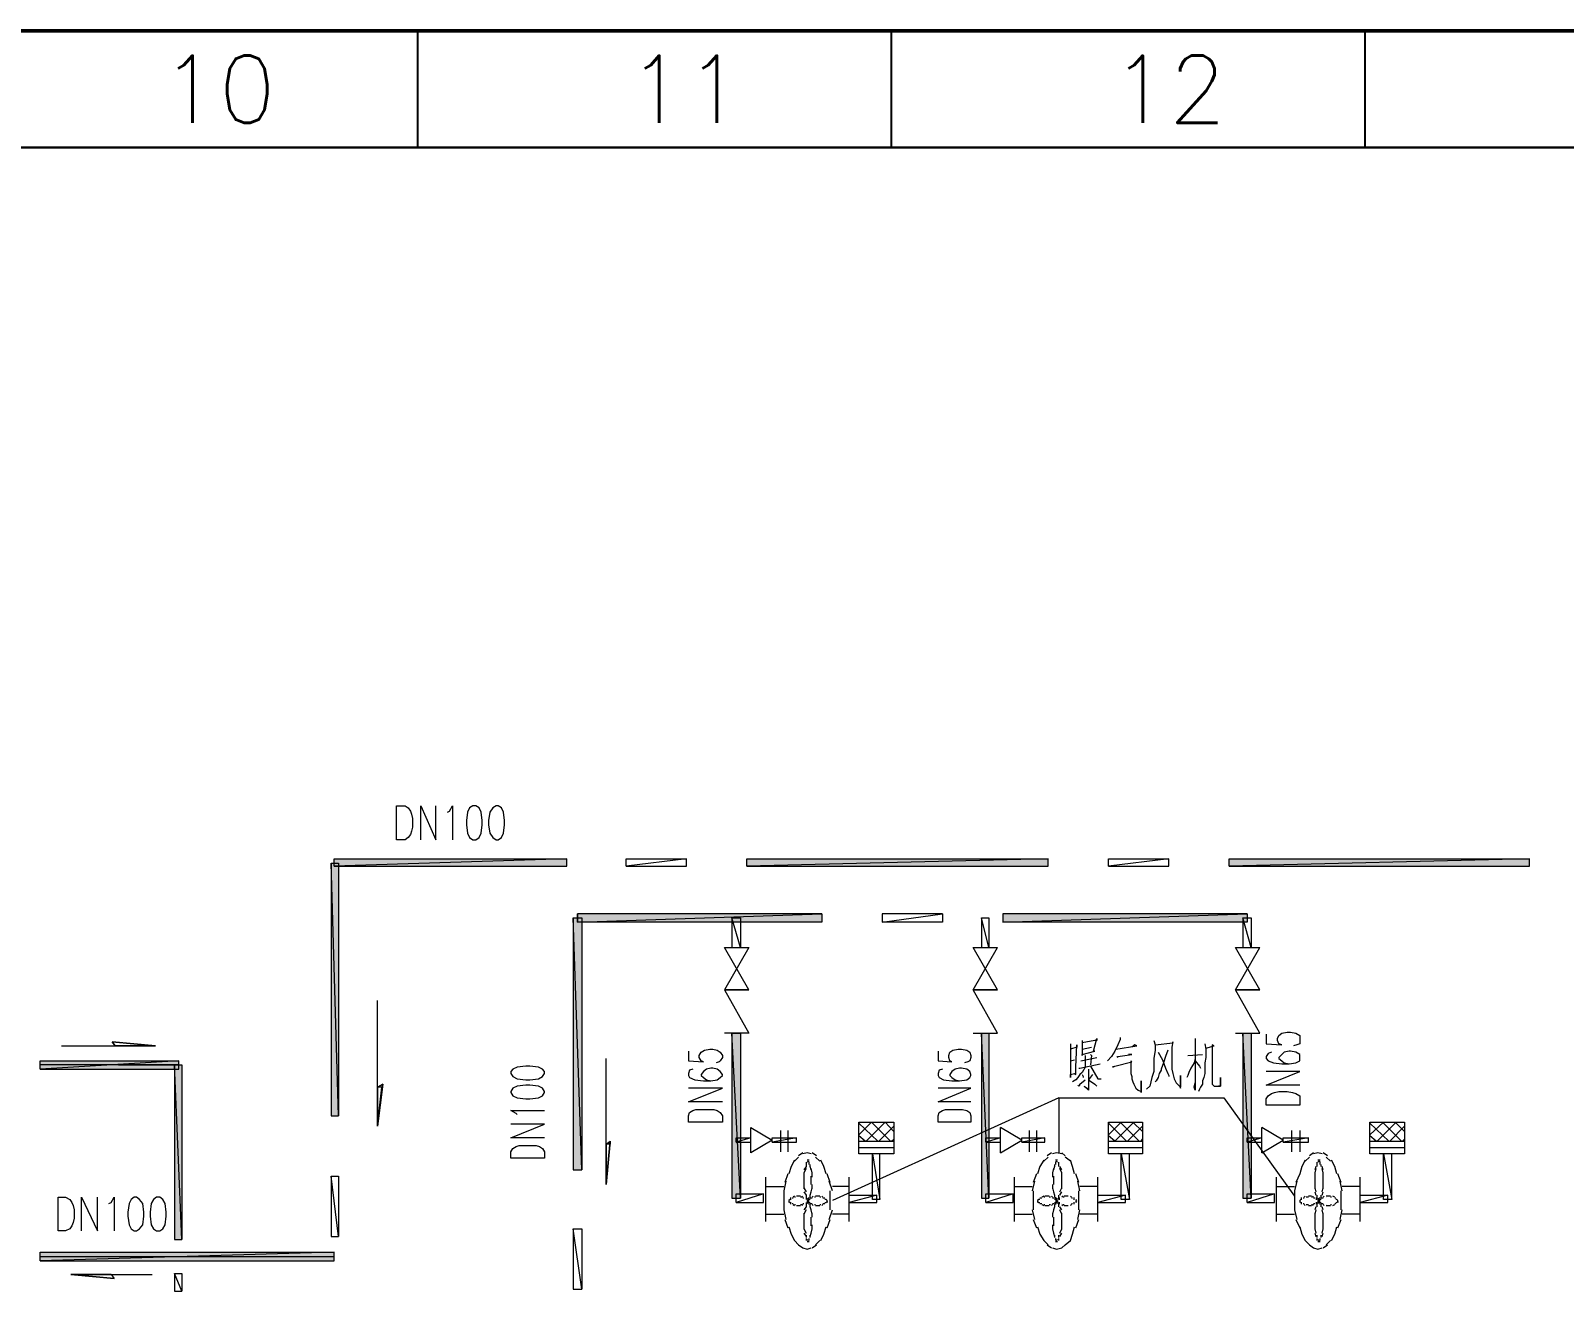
# Model space of a CAD drawing. Header units: millimetres. Extents: x 314312 to 406292, y 205315 to 257934.
# Drawn here: x 357624 to 372495, y 245711 to 257934 of the extents above; entities that cross this region are included whole.
import ezdxf

# ---------------------------------------------------------------- set-up
doc = ezdxf.new("R2010")
doc.units = ezdxf.units.MM
doc.styles.add('样式 2', font='txt.shx', dxfattribs={"height": 2})

msp = doc.modelspace()

# ---------------------------------------------------------------- hatches: boundary and pattern name
h = msp.add_hatch(color=0)
edge = h.paths.add_edge_path(flags=0)
edge.add_spline(control_points=[(360609, 249864), (360609, 249864), (360537, 249864), (360537, 249864), (360537, 249864), (360609, 247413), (360609, 247413), (360609, 247413), (360609, 249864), (360609, 249864)], knot_values=[0, 0, 0, 0, 1, 1, 1, 2, 2, 2, 3, 3, 3, 3], degree=3, periodic=0)
edge = h.paths.add_edge_path(flags=0)
edge.add_spline(control_points=[(360537, 249864), (360537, 249864), (360609, 247413), (360609, 247413), (360609, 247413), (360537, 247413), (360537, 247413), (360537, 247413), (360537, 249864), (360537, 249864)], knot_values=[0, 0, 0, 0, 1, 1, 1, 2, 2, 2, 3, 3, 3, 3], degree=3, periodic=0)
h = msp.add_hatch(color=0)
edge = h.paths.add_edge_path(flags=0)
edge.add_spline(control_points=[(360568, 249905), (360568, 249905), (360568, 249834), (360568, 249834), (360568, 249834), (362824, 249905), (362824, 249905), (362824, 249905), (360568, 249905), (360568, 249905)], knot_values=[0, 0, 0, 0, 1, 1, 1, 2, 2, 2, 3, 3, 3, 3], degree=3, periodic=0)
edge = h.paths.add_edge_path(flags=0)
edge.add_spline(control_points=[(360568, 249834), (360568, 249834), (362824, 249905), (362824, 249905), (362824, 249905), (362824, 249834), (362824, 249834), (362824, 249834), (360568, 249834), (360568, 249834)], knot_values=[0, 0, 0, 0, 1, 1, 1, 2, 2, 2, 3, 3, 3, 3], degree=3, periodic=0)
h = msp.add_hatch(color=0)
edge = h.paths.add_edge_path(flags=0)
edge.add_spline(control_points=[(364567, 249905), (364567, 249905), (364567, 249834), (364567, 249834), (364567, 249834), (367490, 249905), (367490, 249905), (367490, 249905), (364567, 249905), (364567, 249905)], knot_values=[0, 0, 0, 0, 1, 1, 1, 2, 2, 2, 3, 3, 3, 3], degree=3, periodic=0)
edge = h.paths.add_edge_path(flags=0)
edge.add_spline(control_points=[(364567, 249834), (364567, 249834), (367490, 249905), (367490, 249905), (367490, 249905), (367490, 249834), (367490, 249834), (367490, 249834), (364567, 249834), (364567, 249834)], knot_values=[0, 0, 0, 0, 1, 1, 1, 2, 2, 2, 3, 3, 3, 3], degree=3, periodic=0)
h = msp.add_hatch(color=0)
edge = h.paths.add_edge_path(flags=0)
edge.add_spline(control_points=[(369244, 249905), (369244, 249905), (369244, 249834), (369244, 249834), (369244, 249834), (372156, 249905), (372156, 249905), (372156, 249905), (369244, 249905), (369244, 249905)], knot_values=[0, 0, 0, 0, 1, 1, 1, 2, 2, 2, 3, 3, 3, 3], degree=3, periodic=0)
edge = h.paths.add_edge_path(flags=0)
edge.add_spline(control_points=[(369244, 249834), (369244, 249834), (372156, 249905), (372156, 249905), (372156, 249905), (372156, 249834), (372156, 249834), (372156, 249834), (369244, 249834), (369244, 249834)], knot_values=[0, 0, 0, 0, 1, 1, 1, 2, 2, 2, 3, 3, 3, 3], degree=3, periodic=0)
h = msp.add_hatch(color=0)
edge = h.paths.add_edge_path(flags=0)
edge.add_spline(control_points=[(365295, 249290), (365295, 249290), (365295, 249372), (365295, 249372), (365295, 249372), (362926, 249290), (362926, 249290), (362926, 249290), (365295, 249290), (365295, 249290)], knot_values=[0, 0, 0, 0, 1, 1, 1, 2, 2, 2, 3, 3, 3, 3], degree=3, periodic=0)
edge = h.paths.add_edge_path(flags=0)
edge.add_spline(control_points=[(365295, 249372), (365295, 249372), (362926, 249290), (362926, 249290), (362926, 249290), (362926, 249372), (362926, 249372), (362926, 249372), (365295, 249372), (365295, 249372)], knot_values=[0, 0, 0, 0, 1, 1, 1, 2, 2, 2, 3, 3, 3, 3], degree=3, periodic=0)
h = msp.add_hatch(color=0)
edge = h.paths.add_edge_path(flags=0)
edge.add_spline(control_points=[(369418, 249290), (369418, 249290), (369418, 249372), (369418, 249372), (369418, 249372), (367049, 249290), (367049, 249290), (367049, 249290), (369418, 249290), (369418, 249290)], knot_values=[0, 0, 0, 0, 1, 1, 1, 2, 2, 2, 3, 3, 3, 3], degree=3, periodic=0)
edge = h.paths.add_edge_path(flags=0)
edge.add_spline(control_points=[(369418, 249372), (369418, 249372), (367049, 249290), (367049, 249290), (367049, 249290), (367049, 249372), (367049, 249372), (367049, 249372), (369418, 249372), (369418, 249372)], knot_values=[0, 0, 0, 0, 1, 1, 1, 2, 2, 2, 3, 3, 3, 3], degree=3, periodic=0)
h = msp.add_hatch(color=0)
edge = h.paths.add_edge_path(flags=0)
edge.add_spline(control_points=[(362967, 249331), (362967, 249331), (362885, 249331), (362885, 249331), (362885, 249331), (362967, 246890), (362967, 246890), (362967, 246890), (362967, 249331), (362967, 249331)], knot_values=[0, 0, 0, 0, 1, 1, 1, 2, 2, 2, 3, 3, 3, 3], degree=3, periodic=0)
edge = h.paths.add_edge_path(flags=0)
edge.add_spline(control_points=[(362885, 249331), (362885, 249331), (362967, 246890), (362967, 246890), (362967, 246890), (362885, 246890), (362885, 246890), (362885, 246890), (362885, 249331), (362885, 249331)], knot_values=[0, 0, 0, 0, 1, 1, 1, 2, 2, 2, 3, 3, 3, 3], degree=3, periodic=0)
h = msp.add_hatch(color=0)
edge = h.paths.add_edge_path(flags=0)
edge.add_spline(control_points=[(364506, 248213), (364506, 248213), (364424, 248213), (364424, 248213), (364424, 248213), (364506, 246614), (364506, 246614), (364506, 246614), (364506, 248213), (364506, 248213)], knot_values=[0, 0, 0, 0, 1, 1, 1, 2, 2, 2, 3, 3, 3, 3], degree=3, periodic=0)
edge = h.paths.add_edge_path(flags=0)
edge.add_spline(control_points=[(364424, 248213), (364424, 248213), (364506, 246614), (364506, 246614), (364506, 246614), (364424, 246614), (364424, 246614), (364424, 246614), (364424, 248213), (364424, 248213)], knot_values=[0, 0, 0, 0, 1, 1, 1, 2, 2, 2, 3, 3, 3, 3], degree=3, periodic=0)
h = msp.add_hatch(color=0)
edge = h.paths.add_edge_path(flags=0)
edge.add_spline(control_points=[(366916, 248213), (366916, 248213), (366844, 248213), (366844, 248213), (366844, 248213), (366916, 246614), (366916, 246614), (366916, 246614), (366916, 248213), (366916, 248213)], knot_values=[0, 0, 0, 0, 1, 1, 1, 2, 2, 2, 3, 3, 3, 3], degree=3, periodic=0)
edge = h.paths.add_edge_path(flags=0)
edge.add_spline(control_points=[(366844, 248213), (366844, 248213), (366916, 246614), (366916, 246614), (366916, 246614), (366844, 246614), (366844, 246614), (366844, 246614), (366844, 248213), (366844, 248213)], knot_values=[0, 0, 0, 0, 1, 1, 1, 2, 2, 2, 3, 3, 3, 3], degree=3, periodic=0)
h = msp.add_hatch(color=0)
edge = h.paths.add_edge_path(flags=0)
edge.add_spline(control_points=[(369459, 248213), (369459, 248213), (369377, 248213), (369377, 248213), (369377, 248213), (369459, 246614), (369459, 246614), (369459, 246614), (369459, 248213), (369459, 248213)], knot_values=[0, 0, 0, 0, 1, 1, 1, 2, 2, 2, 3, 3, 3, 3], degree=3, periodic=0)
edge = h.paths.add_edge_path(flags=0)
edge.add_spline(control_points=[(369377, 248213), (369377, 248213), (369459, 246614), (369459, 246614), (369459, 246614), (369377, 246614), (369377, 246614), (369377, 246614), (369377, 248213), (369377, 248213)], knot_values=[0, 0, 0, 0, 1, 1, 1, 2, 2, 2, 3, 3, 3, 3], degree=3, periodic=0)
h = msp.add_hatch(color=0)
edge = h.paths.add_edge_path(flags=0)
edge.add_spline(control_points=[(357717, 247947), (357717, 247947), (357717, 247865), (357717, 247865), (357717, 247865), (359060, 247947), (359060, 247947), (359060, 247947), (357717, 247947), (357717, 247947)], knot_values=[0, 0, 0, 0, 1, 1, 1, 2, 2, 2, 3, 3, 3, 3], degree=3, periodic=0)
edge = h.paths.add_edge_path(flags=0)
edge.add_spline(control_points=[(357717, 247865), (357717, 247865), (359060, 247947), (359060, 247947), (359060, 247947), (359060, 247865), (359060, 247865), (359060, 247865), (357717, 247865), (357717, 247865)], knot_values=[0, 0, 0, 0, 1, 1, 1, 2, 2, 2, 3, 3, 3, 3], degree=3, periodic=0)
h = msp.add_hatch(color=0)
edge = h.paths.add_edge_path(flags=0)
edge.add_spline(control_points=[(359091, 247906), (359091, 247906), (359019, 247906), (359019, 247906), (359019, 247906), (359091, 246214), (359091, 246214), (359091, 246214), (359091, 247906), (359091, 247906)], knot_values=[0, 0, 0, 0, 1, 1, 1, 2, 2, 2, 3, 3, 3, 3], degree=3, periodic=0)
edge = h.paths.add_edge_path(flags=0)
edge.add_spline(control_points=[(359019, 247906), (359019, 247906), (359091, 246214), (359091, 246214), (359091, 246214), (359019, 246214), (359019, 246214), (359019, 246214), (359019, 247906), (359019, 247906)], knot_values=[0, 0, 0, 0, 1, 1, 1, 2, 2, 2, 3, 3, 3, 3], degree=3, periodic=0)
h = msp.add_hatch(color=0)
edge = h.paths.add_edge_path(flags=0)
edge.add_spline(control_points=[(357717, 246090), (357717, 246090), (357717, 246008), (357717, 246008), (357717, 246008), (360568, 246090), (360568, 246090), (360568, 246090), (357717, 246090), (357717, 246090)], knot_values=[0, 0, 0, 0, 1, 1, 1, 2, 2, 2, 3, 3, 3, 3], degree=3, periodic=0)
edge = h.paths.add_edge_path(flags=0)
edge.add_spline(control_points=[(357717, 246008), (357717, 246008), (360568, 246090), (360568, 246090), (360568, 246090), (360568, 246008), (360568, 246008), (360568, 246008), (357717, 246008), (357717, 246008)], knot_values=[0, 0, 0, 0, 1, 1, 1, 2, 2, 2, 3, 3, 3, 3], degree=3, periodic=0)

# ---------------------------------------------------------------- linework, layer by layer
at = {"color": 7, "linetype": 'ByBlock', "lineweight": 50}
msp.add_line((314312, 257934), (390065, 257934), dxfattribs=at)
at = {"color": 7, "linetype": 'ByBlock', "lineweight": -3}
for p, q in [((361374, 257934), (361374, 256800)), ((365967, 257934), (365967, 256800)), ((370560, 257934), (370560, 256800))]:
    msp.add_line(p, q, dxfattribs=at)
at = {"color": 7, "linetype": 'ByBlock', "lineweight": 30}
msp.add_line((315446, 256800), (388931, 256800), dxfattribs=at)
at = {"color": 0, "lineweight": 5}
for points in [[(361173, 250090), (361173, 250418), (361255, 250418), (361286, 250398), (361306, 250367), (361316, 250336), (361327, 250295), (361327, 250213), (361316, 250172), (361306, 250141), (361286, 250111), (361255, 250090), (361173, 250090)], [(361409, 250090), (361409, 250418), (361552, 250090), (361552, 250418)], [(361665, 250357), (361686, 250367), (361716, 250418), (361716, 250090)], [(361911, 250418), (361880, 250398), (361860, 250357), (361850, 250275), (361850, 250234), (361860, 250152), (361880, 250111), (361911, 250090), (361942, 250090), (361973, 250111), (361993, 250152), (362003, 250234), (362003, 250275), (361993, 250357), (361973, 250398), (361942, 250418), (361911, 250418)], [(362137, 250418), (362106, 250398), (362075, 250357), (362065, 250275), (362065, 250234), (362075, 250152), (362106, 250111), (362137, 250090), (362157, 250090), (362188, 250111), (362209, 250152), (362219, 250234), (362219, 250275), (362209, 250357), (362188, 250398), (362157, 250418), (362137, 250418)], [(362926, 249290), (362926, 249372)], [(364588, 249044), (364352, 248634), (364588, 248634), (364352, 248634), (364588, 248213), (364352, 248213)], [(364352, 249044), (364588, 249044)], [(364588, 248634), (364352, 249044)], [(366762, 249044), (366998, 249044)], [(366762, 248634), (366998, 249044)], [(366998, 248634), (366762, 249044)], [(369305, 249044), (369541, 249044)], [(369305, 248634), (369541, 249044)], [(369541, 248634), (369305, 249044)], [(366762, 248213), (366998, 248213), (366762, 248634), (366998, 248634), (366762, 248634), (366998, 248634), (366762, 248634)], [(369305, 248213), (369541, 248213), (369305, 248634), (369541, 248634), (369305, 248634), (369541, 248634), (369305, 248634)], [(360988, 247311), (360988, 248531)], [(369603, 248203), (369603, 248111), (369756, 248101), (369726, 248111), (369715, 248142), (369715, 248162), (369726, 248193), (369756, 248213), (369808, 248224), (369838, 248224), (369890, 248213), (369931, 248193), (369931, 248162), (369931, 248142), (369931, 248111), (369900, 248101), (369869, 248090)], [(357922, 248090), (358835, 248090), (358414, 248131), (358835, 248090)], [(358414, 248131), (358445, 248090)], [(364003, 248039), (364003, 247947), (364147, 247936), (364126, 247947), (364106, 247977), (364106, 247998), (364126, 248029), (364157, 248049), (364208, 248059), (364239, 248059), (364280, 248049), (364311, 248029), (364331, 247998), (364331, 247977), (364311, 247947), (364301, 247936), (364270, 247926)], [(366423, 248039), (366423, 247947), (366557, 247936), (366536, 247947), (366526, 247977), (366526, 247998), (366536, 248029), (366567, 248049), (366618, 248059), (366649, 248059), (366700, 248049), (366731, 248029), (366741, 247998), (366741, 247977), (366731, 247947), (366711, 247936), (366680, 247926)], [(367705, 248111), (367705, 248070), (367705, 247947), (367705, 247844), (367705, 247783), (367705, 247813), (367746, 247824), (367757, 247813), (367757, 247865), (367757, 247885), (367767, 248101), (367767, 248090), (367767, 248080), (367705, 248059)], [(367818, 248142), (367818, 248111), (367818, 248059), (367818, 247998), (367818, 248008), (367941, 248039), (367931, 248039), (367962, 248162), (367962, 248142), (367941, 248142), (367818, 248121)], [(367818, 248059), (367910, 248080)], [(368187, 248172), (368187, 248152), (368167, 248101), (368136, 248039), (368105, 247988), (368064, 247947)], [(368146, 248059), (368351, 248090), (368331, 248101), (368300, 248080)], [(368516, 248142), (368526, 248101), (368526, 248049), (368516, 247967), (368516, 247895), (368516, 247844), (368495, 247783), (368485, 247742), (368475, 247701), (368444, 247670)], [(368526, 248101), (368700, 248121), (368700, 248131), (368690, 248080), (368690, 248008), (368690, 247998), (368690, 247947), (368690, 247936), (368690, 247875), (368690, 247865), (368700, 247824), (368710, 247772), (368731, 247731), (368762, 247701), (368772, 247680), (368772, 247803), (368772, 247690)], [(368649, 248049), (368628, 247988), (368608, 247926), (368587, 247865), (368587, 247854), (368567, 247824), (368557, 247783), (368536, 247752), (368526, 247742)], [(368915, 248162), (368915, 248131), (368915, 247660), (368905, 247690), (368915, 247731)], [(369008, 248111), (369018, 248059), (369018, 247977), (369008, 247926), (369008, 247875), (369008, 247824), (368998, 247783), (368987, 247752), (368987, 247721), (368967, 247690), (368956, 247670), (368946, 247649)], [(369018, 248070), (369100, 248090), (369080, 248101), (369080, 247865), (369080, 247813), (369080, 247762), (369080, 247731), (369080, 247721), (369090, 247711), (369100, 247701), (369110, 247701), (369141, 247701), (369162, 247701), (369162, 247783), (369162, 247701), (369141, 247701)], [(369654, 248029), (369623, 248018), (369603, 247988), (369603, 247967), (369623, 247947), (369674, 247926), (369756, 247916), (369828, 247916), (369890, 247926), (369931, 247947), (369931, 247967), (369931, 247977), (369931, 248008), (369890, 248029), (369838, 248039), (369828, 248039), (369777, 248029), (369756, 248008), (369726, 247977), (369726, 247967), (369756, 247947), (369777, 247926), (369828, 247916)], [(358476, 247906), (359060, 247906), (357717, 247906)], [(362280, 247824), (362301, 247793), (362342, 247772), (362424, 247762), (362465, 247762), (362547, 247772), (362588, 247793), (362608, 247824), (362608, 247844), (362588, 247865), (362547, 247885), (362465, 247895), (362424, 247895), (362342, 247885), (362301, 247865), (362280, 247844), (362280, 247824)], [(363203, 246747), (363203, 247967)], [(367705, 247947), (367746, 247957)], [(367849, 247885), (367818, 247834), (367798, 247813), (367777, 247783), (367757, 247762), (367726, 247742)], [(367787, 247875), (367798, 247875), (367993, 247916)], [(367808, 247947), (367962, 247977)], [(367849, 247998), (367849, 247988), (367849, 247885)], [(367900, 248008), (367910, 247998), (367900, 247906)], [(367900, 247895), (367972, 247772), (368003, 247772)], [(368116, 247895), (368116, 247885), (368136, 247895), (368300, 247936), (368290, 247947), (368290, 247926), (368290, 247865), (368290, 247824), (368300, 247793), (368300, 247772), (368310, 247742), (368321, 247721), (368331, 247701), (368341, 247680), (368362, 247660), (368392, 247649), (368392, 247639), (368392, 247752), (368392, 247649)], [(368157, 247988), (368167, 247977), (368167, 247988), (368300, 248008), (368290, 248008), (368269, 248008)], [(368557, 248029), (368598, 247957), (368628, 247875), (368649, 247824), (368659, 247803), (368659, 247793)], [(368915, 247967), (368905, 247926), (368874, 247875), (368854, 247834), (368844, 247803), (368833, 247783)], [(368844, 247998), (368987, 248008)], [(368915, 247947), (368956, 247895), (368967, 247875)], [(364044, 247865), (364013, 247854), (364003, 247824), (364003, 247803), (364013, 247783), (364065, 247762), (364147, 247752), (364219, 247752), (364280, 247762), (364311, 247783), (364331, 247803), (364331, 247813), (364311, 247844), (364280, 247865), (364239, 247875), (364219, 247875), (364178, 247865), (364147, 247844), (364126, 247813), (364126, 247803), (364147, 247783), (364178, 247762), (364219, 247752)], [(366464, 247865), (366434, 247854), (366423, 247824), (366423, 247803), (366434, 247783), (366475, 247762), (366557, 247752), (366629, 247752), (366700, 247762), (366731, 247783), (366741, 247803), (366741, 247813), (366731, 247844), (366700, 247865), (366649, 247875), (366629, 247875), (366588, 247865), (366557, 247844), (366536, 247813), (366536, 247803), (366557, 247783), (366588, 247762), (366629, 247752)], [(367777, 247711), (367787, 247701), (367798, 247711), (367798, 247721), (367849, 247762)], [(367818, 247813), (367828, 247793), (367828, 247783)], [(367880, 247865), (367880, 247854), (367880, 247854), (367880, 247844), (367880, 247711), (367880, 247660), (367839, 247701), (367880, 247670), (367880, 247680)], [(367921, 247813), (367880, 247762), (367941, 247721), (367962, 247701)], [(369931, 247711), (369603, 247711), (369931, 247844), (369603, 247844)], [(360988, 247311), (361039, 247721), (360988, 247311)], [(361039, 247721), (360988, 247690)], [(362280, 247639), (362301, 247608), (362342, 247588), (362424, 247578), (362465, 247578), (362547, 247588), (362588, 247608), (362608, 247639), (362608, 247649), (362588, 247680), (362547, 247701), (362465, 247711), (362424, 247711), (362342, 247701), (362301, 247680), (362280, 247649), (362280, 247639)], [(364331, 247547), (364003, 247547), (364331, 247680), (364003, 247680)], [(367593, 247588), (365398, 246593)], [(366741, 247547), (366423, 247547), (366741, 247680), (366423, 247680)], [(367593, 247588), (369192, 247588)], [(367593, 247588), (367593, 247054)], [(369192, 247588), (369879, 246634)], [(369931, 247516), (369603, 247516), (369603, 247578), (369623, 247608), (369654, 247629), (369685, 247639), (369726, 247649), (369808, 247649), (369859, 247639), (369890, 247629), (369931, 247608), (369931, 247578), (369931, 247516)], [(362342, 247424), (362332, 247434), (362280, 247465), (362608, 247465)], [(364331, 247352), (364003, 247352), (364003, 247413), (364013, 247444), (364044, 247465), (364075, 247475), (364126, 247475), (364208, 247475), (364249, 247475), (364280, 247465), (364311, 247444), (364331, 247413), (364331, 247352)], [(366741, 247352), (366423, 247352), (366423, 247413), (366434, 247444), (366464, 247465), (366495, 247475), (366536, 247475), (366618, 247475), (366659, 247475), (366700, 247465), (366731, 247444), (366741, 247413), (366741, 247352)], [(362608, 247198), (362280, 247198), (362608, 247331), (362280, 247331)], [(364608, 247054), (364608, 247301)], [(364608, 247301), (364813, 247178), (364608, 247054)], [(365654, 247352), (365993, 247352), (365993, 247044), (365654, 247044), (365654, 247352)], [(365654, 247352), (365654, 247352)], [(365654, 247229), (365777, 247352)], [(365839, 247167), (365654, 247342)], [(365726, 247167), (365911, 247352)], [(365962, 247167), (365777, 247352)], [(365849, 247167), (365993, 247311)], [(365993, 247260), (365911, 247352)], [(367029, 247054), (367234, 247178), (367029, 247301)], [(367029, 247054), (367029, 247301)], [(368075, 247352), (368075, 247352)], [(368075, 247229), (368198, 247352)], [(368075, 247352), (368403, 247352), (368403, 247044), (368075, 247044), (368075, 247352)], [(368249, 247167), (368075, 247342)], [(368136, 247167), (368321, 247352)], [(368372, 247167), (368187, 247352)], [(368259, 247167), (368403, 247311)], [(368403, 247260), (368310, 247352)], [(369562, 247054), (369767, 247178), (369562, 247301)], [(369562, 247054), (369562, 247301)], [(370608, 247352), (370608, 247352)], [(370608, 247229), (370741, 247352)], [(370608, 247352), (370946, 247352), (370946, 247044), (370608, 247044), (370608, 247352)], [(370792, 247167), (370608, 247342)], [(370679, 247167), (370864, 247352)], [(370915, 247167), (370731, 247352)], [(370802, 247167), (370946, 247311)], [(370946, 247260), (370854, 247352)], [(363203, 247137), (363244, 247167), (363203, 246747), (363244, 247167)], [(364895, 247270), (364895, 247065)], [(364967, 247270), (364967, 247065)], [(365716, 247167), (365654, 247219)], [(365654, 247167), (365993, 247167)], [(365972, 247167), (365993, 247188)], [(367305, 247270), (367305, 247065)], [(367377, 247270), (367377, 247065)], [(368136, 247167), (368075, 247219)], [(368075, 247167), (368403, 247167)], [(368392, 247167), (368403, 247188)], [(369849, 247270), (369849, 247065)], [(369931, 247270), (369931, 247065)], [(370669, 247167), (370608, 247219)], [(370608, 247167), (370946, 247167)], [(370926, 247167), (370946, 247188)], [(362608, 247003), (362280, 247003), (362280, 247065), (362301, 247096), (362332, 247116), (362362, 247126), (362403, 247126), (362485, 247126), (362526, 247126), (362557, 247116), (362588, 247096), (362608, 247065), (362608, 247003)], [(365070, 247013), (365029, 246972)], [(365111, 247054), (365070, 247024)], [(365193, 247044), (365152, 247054), (365111, 247044)], [(365244, 247024), (365203, 247054)], [(365275, 246972), (365234, 247013)], [(365654, 247106), (365993, 247106)], [(367490, 247013), (367449, 246972)], [(367521, 247054), (367480, 247024)], [(367623, 247044), (367572, 247054), (367531, 247044)], [(367654, 247024), (367623, 247054)], [(367705, 246972), (367654, 247013)], [(368075, 247106), (368403, 247106)], [(370023, 247013), (369982, 246972)], [(370064, 247054), (370023, 247024)], [(370146, 247044), (370105, 247054), (370064, 247044)], [(370197, 247024), (370156, 247054)], [(370228, 246972), (370187, 247013)], [(370608, 247106), (370946, 247106)], [(364967, 246849), (364936, 246767)], [(365029, 246983), (364998, 246921), (364977, 246849)], [(365142, 246921), (365121, 246890)], [(365142, 246901), (365121, 246860), (365121, 246819)], [(365142, 246962), (365142, 246942), (365142, 246921)], [(365172, 246983), (365162, 246983), (365152, 246983)], [(365162, 246972), (365152, 246962)], [(365172, 246942), (365172, 246962), (365162, 246972)], [(365193, 246890), (365183, 246921), (365183, 246942)], [(365203, 246819), (365203, 246860), (365193, 246901)], [(365336, 246849), (365316, 246921), (365285, 246983)], [(365377, 246767), (365347, 246849)], [(367377, 246849), (367346, 246767)], [(367449, 246983), (367408, 246921), (367387, 246849)], [(367541, 246901), (367531, 246860), (367531, 246819)], [(367552, 246942), (367552, 246921), (367541, 246890)], [(367582, 246983), (367572, 246983), (367562, 246983)], [(367572, 246972), (367562, 246962), (367562, 246942)], [(367582, 246962), (367572, 246972)], [(367593, 246921), (367593, 246942), (367593, 246962)], [(367623, 246890), (367603, 246921)], [(367623, 246819), (367623, 246860), (367603, 246901)], [(367746, 246849), (367726, 246921), (367705, 246983)], [(367787, 246767), (367757, 246849)], [(369931, 246849), (369890, 246767)], [(369982, 246983), (369951, 246921), (369931, 246849)], [(370085, 246921), (370074, 246890)], [(370085, 246901), (370074, 246860), (370074, 246819)], [(370095, 246962), (370095, 246942), (370095, 246921)], [(370126, 246983), (370115, 246983), (370105, 246983)], [(370115, 246972), (370105, 246962)], [(370126, 246942), (370126, 246962), (370115, 246972)], [(370136, 246921), (370136, 246942)], [(370156, 246890), (370146, 246921)], [(370156, 246819), (370156, 246860), (370146, 246901)], [(370290, 246849), (370269, 246921), (370238, 246983)], [(370331, 246767), (370300, 246849)], [(364752, 246388), (364752, 246819)], [(364752, 246726), (364926, 246726)], [(364947, 246778), (364926, 246685), (364926, 246593), (364926, 246501), (364947, 246408)], [(365121, 246829), (365121, 246788), (365121, 246747), (365121, 246706)], [(365121, 246716), (365142, 246675)], [(365183, 246624), (365183, 246644), (365193, 246675), (365203, 246716)], [(365193, 246747), (365193, 246788), (365193, 246829)], [(365203, 246706), (365203, 246747)], [(365398, 246685), (365367, 246778)], [(365552, 246726), (365398, 246726)], [(365562, 246388), (365562, 246819)], [(367162, 246388), (367162, 246819)], [(367162, 246726), (367336, 246726)], [(367357, 246778), (367336, 246685)], [(367531, 246747), (367531, 246706)], [(367531, 246716), (367541, 246675), (367552, 246644), (367552, 246624)], [(367541, 246829), (367541, 246788), (367541, 246747)], [(367603, 246675), (367623, 246716)], [(367623, 246706), (367623, 246747), (367623, 246788), (367623, 246829)], [(367798, 246685), (367777, 246778)], [(367972, 246726), (367798, 246726)], [(367972, 246388), (367972, 246819)], [(369705, 246388), (369705, 246819)], [(369705, 246726), (369879, 246726)], [(369900, 246778), (369879, 246685), (369879, 246593), (369879, 246501), (369900, 246408)], [(370074, 246829), (370074, 246788), (370074, 246747), (370074, 246706)], [(370074, 246716), (370085, 246675)], [(370146, 246675), (370156, 246716)], [(370156, 246706), (370156, 246747), (370156, 246788), (370156, 246829)], [(370341, 246685), (370320, 246778)], [(370505, 246726), (370341, 246726)], [(370515, 246388), (370515, 246819)], [(357891, 246296), (357891, 246624), (357963, 246624), (358004, 246603), (358024, 246572), (358035, 246542), (358045, 246501), (358045, 246419), (358035, 246378), (358024, 246347), (358004, 246316), (357963, 246296), (357891, 246296)], [(358117, 246296), (358117, 246624), (358271, 246296), (358271, 246624)], [(358383, 246562), (358404, 246572), (358435, 246624), (358435, 246296)], [(358629, 246624), (358599, 246603), (358578, 246562), (358568, 246480), (358568, 246439), (358578, 246357), (358599, 246316), (358629, 246296), (358650, 246296), (358681, 246316), (358712, 246357), (358722, 246439), (358722, 246480), (358712, 246562), (358681, 246603), (358650, 246624), (358629, 246624)], [(358845, 246624), (358814, 246603), (358794, 246562), (358783, 246480), (358783, 246439), (358794, 246357), (358814, 246316), (358845, 246296), (358876, 246296), (358906, 246316), (358927, 246357), (358937, 246439), (358937, 246480), (358927, 246562), (358906, 246603), (358876, 246624), (358845, 246624)], [(364998, 246603), (364988, 246603), (364977, 246593), (364977, 246583), (364977, 246572)], [(364977, 246583), (364988, 246572), (364998, 246572)], [(364998, 246614), (364988, 246614)], [(364988, 246562), (364998, 246562)], [(365018, 246614), (365008, 246614)], [(365008, 246562), (365018, 246562)], [(365029, 246634), (365018, 246624)], [(365018, 246552), (365029, 246542)], [(365039, 246624), (365029, 246624)], [(365029, 246552), (365039, 246552)], [(365090, 246634), (365070, 246634), (365049, 246634)], [(365101, 246624), (365090, 246624)], [(365090, 246552), (365101, 246552)], [(365111, 246624), (365101, 246634)], [(365101, 246542), (365111, 246552)], [(365121, 246614), (365111, 246614)], [(365111, 246562), (365121, 246562)], [(365121, 246675), (365142, 246644)], [(365142, 246644), (365142, 246624), (365142, 246603)], [(365142, 246614), (365142, 246614)], [(365142, 246603), (365142, 246603)], [(365142, 246572), (365142, 246552), (365142, 246531)], [(365142, 246572), (365142, 246572)], [(365142, 246562), (365142, 246562)], [(365152, 246614), (365162, 246603)], [(365162, 246593), (365152, 246603)], [(365152, 246593), (365152, 246583), (365152, 246572), (365162, 246583)], [(365152, 246593), (365162, 246593), (365172, 246593)], [(365172, 246583), (365162, 246583), (365152, 246583)], [(365162, 246572), (365152, 246562)], [(365162, 246603), (365172, 246614)], [(365183, 246603), (365172, 246603), (365162, 246593), (365162, 246583), (365162, 246572)], [(365162, 246583), (365172, 246572), (365183, 246572)], [(365172, 246562), (365162, 246572)], [(365172, 246603), (365172, 246624)], [(365172, 246552), (365172, 246572)], [(365203, 246614), (365193, 246614), (365183, 246614)], [(365183, 246562), (365193, 246562), (365203, 246562)], [(365203, 246460), (365193, 246501), (365183, 246531), (365183, 246552)], [(365213, 246634), (365203, 246624)], [(365203, 246552), (365213, 246542)], [(365234, 246624), (365224, 246624)], [(365224, 246552), (365234, 246552)], [(365275, 246634), (365254, 246634), (365234, 246634)], [(365285, 246624), (365275, 246624)], [(365275, 246552), (365285, 246552)], [(365306, 246624), (365295, 246634)], [(365295, 246542), (365306, 246552)], [(365326, 246614), (365316, 246614), (365306, 246614)], [(365306, 246562), (365316, 246562), (365326, 246562)], [(365347, 246593), (365336, 246603), (365326, 246603)], [(365326, 246572), (365336, 246572), (365347, 246583), (365347, 246572)], [(365347, 246583), (365347, 246593)], [(365377, 246501), (365377, 246593), (365377, 246685)], [(367346, 246685), (367346, 246593), (367346, 246501)], [(367408, 246603), (367398, 246603), (367387, 246593), (367387, 246583), (367387, 246572)], [(367387, 246583), (367398, 246572), (367408, 246572)], [(367428, 246614), (367418, 246614), (367408, 246614)], [(367408, 246562), (367418, 246562), (367428, 246562)], [(367449, 246634), (367428, 246624)], [(367428, 246552), (367449, 246542)], [(367459, 246624), (367449, 246624)], [(367449, 246552), (367459, 246552)], [(367500, 246634), (367480, 246634), (367459, 246634)], [(367511, 246624), (367500, 246624)], [(367500, 246552), (367511, 246552)], [(367531, 246624), (367521, 246634)], [(367521, 246542), (367531, 246552)], [(367552, 246614), (367541, 246614), (367531, 246614)], [(367531, 246562), (367541, 246562), (367552, 246562)], [(367552, 246552), (367552, 246531), (367541, 246501), (367531, 246460)], [(367572, 246593), (367562, 246603), (367552, 246603)], [(367552, 246572), (367562, 246572), (367572, 246583), (367572, 246572)], [(367562, 246624), (367562, 246603)], [(367562, 246614), (367572, 246603)], [(367562, 246593), (367572, 246593), (367582, 246593)], [(367582, 246583), (367572, 246583), (367562, 246583)], [(367572, 246572), (367562, 246562)], [(367562, 246572), (367562, 246552)], [(367572, 246603), (367582, 246614)], [(367582, 246603), (367572, 246593)], [(367582, 246593), (367582, 246583), (367582, 246572), (367572, 246583)], [(367572, 246583), (367572, 246593)], [(367582, 246562), (367572, 246572)], [(367593, 246603), (367593, 246624), (367593, 246644)], [(367603, 246614), (367593, 246614)], [(367603, 246603), (367593, 246603)], [(367593, 246531), (367593, 246552), (367593, 246572)], [(367593, 246572), (367603, 246572)], [(367593, 246562), (367603, 246562)], [(367603, 246644), (367623, 246675)], [(367634, 246634), (367623, 246624)], [(367623, 246614), (367623, 246614)], [(367623, 246562), (367623, 246562)], [(367623, 246552), (367634, 246542)], [(367644, 246624), (367634, 246624)], [(367634, 246552), (367644, 246552)], [(367685, 246634), (367664, 246634), (367644, 246634)], [(367716, 246624), (367705, 246634)], [(367705, 246624), (367705, 246624)], [(367705, 246552), (367705, 246552)], [(367705, 246542), (367716, 246552)], [(367726, 246614), (367716, 246614)], [(367716, 246562), (367726, 246562)], [(367746, 246614), (367736, 246614)], [(367746, 246603), (367736, 246603)], [(367736, 246572), (367746, 246572)], [(367736, 246562), (367746, 246562)], [(367767, 246593), (367757, 246603)], [(367757, 246593), (367757, 246583), (367757, 246572), (367767, 246583)], [(367787, 246501), (367787, 246593), (367787, 246685)], [(369951, 246603), (369941, 246603), (369931, 246593), (369931, 246583), (369931, 246572)], [(369931, 246583), (369941, 246572), (369951, 246572)], [(369951, 246614), (369941, 246614)], [(369941, 246562), (369951, 246562)], [(369972, 246614), (369962, 246614)], [(369962, 246562), (369972, 246562)], [(369982, 246634), (369972, 246624)], [(369972, 246552), (369982, 246542)], [(370013, 246624), (369992, 246624)], [(369992, 246552), (370013, 246552)], [(370044, 246634), (370023, 246634), (370013, 246634)], [(370054, 246624), (370044, 246624)], [(370044, 246552), (370054, 246552)], [(370064, 246624), (370054, 246634)], [(370054, 246542), (370064, 246552)], [(370074, 246614), (370064, 246614)], [(370064, 246562), (370074, 246562)], [(370074, 246675), (370085, 246644)], [(370095, 246614), (370085, 246614)], [(370095, 246603), (370085, 246603)], [(370085, 246572), (370095, 246572)], [(370085, 246562), (370095, 246562)], [(370095, 246644), (370095, 246624), (370095, 246603)], [(370095, 246572), (370095, 246552), (370095, 246531)], [(370105, 246614), (370115, 246603)], [(370115, 246593), (370105, 246603)], [(370105, 246593), (370105, 246583), (370105, 246572), (370115, 246583)], [(370105, 246593), (370115, 246593), (370126, 246593)], [(370126, 246583), (370115, 246583), (370105, 246583)], [(370115, 246572), (370105, 246562)], [(370115, 246603), (370126, 246614)], [(370136, 246603), (370126, 246603), (370115, 246593), (370115, 246583), (370115, 246572)], [(370115, 246583), (370126, 246572), (370136, 246572)], [(370126, 246562), (370115, 246572)], [(370126, 246603), (370126, 246624)], [(370126, 246552), (370126, 246572)], [(370136, 246624), (370136, 246644)], [(370156, 246614), (370146, 246614), (370136, 246614)], [(370136, 246562), (370146, 246562), (370156, 246562)], [(370136, 246531), (370136, 246552)], [(370146, 246644), (370156, 246675)], [(370167, 246634), (370156, 246624)], [(370156, 246552), (370167, 246542)], [(370228, 246634), (370208, 246634), (370187, 246634)], [(370187, 246624), (370187, 246624)], [(370187, 246552), (370187, 246552)], [(370238, 246624), (370228, 246624)], [(370228, 246552), (370238, 246552)], [(370269, 246624), (370249, 246634)], [(370249, 246542), (370269, 246552)], [(370279, 246614), (370269, 246614), (370269, 246614)], [(370269, 246562), (370269, 246562), (370279, 246562)], [(370300, 246593), (370290, 246603), (370279, 246603)], [(370279, 246572), (370290, 246572), (370300, 246583), (370300, 246572)], [(370300, 246583), (370300, 246593)], [(370331, 246501), (370331, 246593), (370331, 246685)], [(364752, 246460), (364926, 246460)], [(364936, 246408), (364967, 246326)], [(365049, 246542), (365070, 246542), (365090, 246542)], [(365142, 246531), (365121, 246501)], [(365142, 246501), (365121, 246460)], [(365121, 246470), (365121, 246429), (365121, 246388), (365121, 246347)], [(365193, 246347), (365193, 246388), (365193, 246429)], [(365203, 246429), (365203, 246470)], [(365234, 246542), (365254, 246542), (365275, 246542)], [(365347, 246326), (365377, 246408)], [(365367, 246408), (365398, 246501)], [(365552, 246460), (365398, 246460)], [(367162, 246460), (367336, 246460)], [(367336, 246501), (367357, 246408)], [(367346, 246408), (367377, 246326)], [(367459, 246542), (367480, 246542), (367500, 246542)], [(367531, 246470), (367531, 246429)], [(367541, 246429), (367541, 246388), (367541, 246347)], [(367623, 246501), (367603, 246531)], [(367623, 246460), (367603, 246501)], [(367623, 246347), (367623, 246388), (367623, 246429), (367623, 246470)], [(367644, 246542), (367664, 246542), (367685, 246542)], [(367757, 246326), (367787, 246408)], [(367777, 246408), (367798, 246501)], [(367972, 246460), (367798, 246460)], [(369705, 246460), (369879, 246460)], [(369890, 246408), (369931, 246326)], [(370013, 246542), (370023, 246542), (370044, 246542)], [(370085, 246531), (370074, 246501)], [(370085, 246501), (370074, 246460)], [(370074, 246470), (370074, 246429), (370074, 246388), (370074, 246347)], [(370156, 246501), (370146, 246531)], [(370156, 246460), (370146, 246501)], [(370156, 246347), (370156, 246388), (370156, 246429), (370156, 246470)], [(370187, 246542), (370208, 246542), (370228, 246542)], [(370300, 246326), (370331, 246408)], [(370320, 246408), (370341, 246501)], [(370505, 246460), (370341, 246460)], [(364977, 246337), (364998, 246265), (365029, 246203), (365070, 246162), (365111, 246132), (365152, 246121), (365193, 246132)], [(365121, 246357), (365121, 246316), (365142, 246275)], [(365121, 246275), (365142, 246244)], [(365142, 246255), (365142, 246234)], [(365183, 246244), (365193, 246275), (365203, 246316), (365203, 246357)], [(365183, 246234), (365183, 246255)], [(365285, 246203), (365316, 246265), (365336, 246337)], [(367387, 246337), (367408, 246265), (367449, 246203)], [(367531, 246357), (367531, 246316), (367541, 246275), (367552, 246244)], [(367531, 246132), (367572, 246121), (367623, 246132), (367654, 246162), (367705, 246203), (367726, 246265), (367746, 246337)], [(367552, 246255), (367552, 246234)], [(367593, 246234), (367593, 246255)], [(367603, 246275), (367623, 246316), (367623, 246357)], [(367603, 246244), (367623, 246275)], [(369931, 246337), (369951, 246265), (369982, 246203), (370023, 246162), (370064, 246132), (370105, 246121), (370146, 246132)], [(370074, 246357), (370074, 246316), (370085, 246275)], [(370074, 246275), (370085, 246244)], [(370095, 246255), (370095, 246234)], [(370136, 246234), (370136, 246255)], [(370146, 246275), (370156, 246316), (370156, 246357)], [(370146, 246244), (370156, 246275)], [(370238, 246203), (370269, 246265), (370290, 246337)], [(365142, 246224), (365142, 246203)], [(365152, 246214), (365162, 246203)], [(365152, 246193), (365162, 246193), (365172, 246193)], [(365162, 246203), (365172, 246214)], [(365172, 246203), (365172, 246224)], [(365203, 246132), (365244, 246162)], [(365234, 246162), (365275, 246203)], [(367449, 246203), (367490, 246162)], [(367480, 246162), (367521, 246132)], [(367562, 246224), (367562, 246203)], [(367562, 246214), (367572, 246203)], [(367562, 246193), (367572, 246193), (367582, 246193)], [(367572, 246203), (367582, 246214)], [(367593, 246203), (367593, 246224)], [(370095, 246224), (370095, 246203)], [(370105, 246214), (370115, 246203)], [(370105, 246193), (370115, 246193), (370126, 246193)], [(370115, 246203), (370126, 246214)], [(370126, 246203), (370126, 246224)], [(370156, 246132), (370197, 246162)], [(370187, 246162), (370228, 246203)], [(357717, 246049), (360568, 246049)], [(358014, 245875), (358804, 245875)], [(358404, 245875), (358435, 245834), (358014, 245875), (358435, 245834)]]:
    msp.add_lwpolyline(points, dxfattribs=at)
for points in [[(360609, 249864), (360609, 249864), (360537, 249864), (360537, 249864), (360537, 249864), (360609, 247413), (360609, 247413), (360609, 247413), (360609, 249864), (360609, 249864)], [(360537, 249864), (360537, 249864), (360609, 247413), (360609, 247413), (360609, 247413), (360537, 247413), (360537, 247413), (360537, 247413), (360537, 249864), (360537, 249864)], [(360568, 249905), (360568, 249905), (360568, 249834), (360568, 249834), (360568, 249834), (362824, 249905), (362824, 249905), (362824, 249905), (360568, 249905), (360568, 249905)], [(360568, 249834), (360568, 249834), (362824, 249905), (362824, 249905), (362824, 249905), (362824, 249834), (362824, 249834), (362824, 249834), (360568, 249834), (360568, 249834)], [(363398, 249905), (363398, 249905), (363398, 249834), (363398, 249834), (363398, 249834), (363983, 249905), (363983, 249905), (363983, 249905), (363398, 249905), (363398, 249905)], [(363398, 249834), (363398, 249834), (363983, 249905), (363983, 249905), (363983, 249905), (363983, 249834), (363983, 249834), (363983, 249834), (363398, 249834), (363398, 249834)], [(364567, 249905), (364567, 249905), (364567, 249834), (364567, 249834), (364567, 249834), (367490, 249905), (367490, 249905), (367490, 249905), (364567, 249905), (364567, 249905)], [(364567, 249834), (364567, 249834), (367490, 249905), (367490, 249905), (367490, 249905), (367490, 249834), (367490, 249834), (367490, 249834), (364567, 249834), (364567, 249834)], [(368075, 249905), (368075, 249905), (368075, 249834), (368075, 249834), (368075, 249834), (368659, 249905), (368659, 249905), (368659, 249905), (368075, 249905), (368075, 249905)], [(368075, 249834), (368075, 249834), (368659, 249905), (368659, 249905), (368659, 249905), (368659, 249834), (368659, 249834), (368659, 249834), (368075, 249834), (368075, 249834)], [(369244, 249905), (369244, 249905), (369244, 249834), (369244, 249834), (369244, 249834), (372156, 249905), (372156, 249905), (372156, 249905), (369244, 249905), (369244, 249905)], [(369244, 249834), (369244, 249834), (372156, 249905), (372156, 249905), (372156, 249905), (372156, 249834), (372156, 249834), (372156, 249834), (369244, 249834), (369244, 249834)], [(365295, 249290), (365295, 249290), (365295, 249372), (365295, 249372), (365295, 249372), (362926, 249290), (362926, 249290), (362926, 249290), (365295, 249290), (365295, 249290)], [(365295, 249372), (365295, 249372), (362926, 249290), (362926, 249290), (362926, 249290), (362926, 249372), (362926, 249372), (362926, 249372), (365295, 249372), (365295, 249372)], [(366464, 249290), (366464, 249290), (366464, 249372), (366464, 249372), (366464, 249372), (365880, 249290), (365880, 249290), (365880, 249290), (366464, 249290), (366464, 249290)], [(366464, 249372), (366464, 249372), (365880, 249290), (365880, 249290), (365880, 249290), (365880, 249372), (365880, 249372), (365880, 249372), (366464, 249372), (366464, 249372)], [(369418, 249290), (369418, 249290), (369418, 249372), (369418, 249372), (369418, 249372), (367049, 249290), (367049, 249290), (367049, 249290), (369418, 249290), (369418, 249290)], [(369418, 249372), (369418, 249372), (367049, 249290), (367049, 249290), (367049, 249290), (367049, 249372), (367049, 249372), (367049, 249372), (369418, 249372), (369418, 249372)], [(362967, 249331), (362967, 249331), (362885, 249331), (362885, 249331), (362885, 249331), (362967, 246890), (362967, 246890), (362967, 246890), (362967, 249331), (362967, 249331)], [(362885, 249331), (362885, 249331), (362967, 246890), (362967, 246890), (362967, 246890), (362885, 246890), (362885, 246890), (362885, 246890), (362885, 249331), (362885, 249331)], [(364506, 249331), (364506, 249331), (364424, 249331), (364424, 249331), (364424, 249331), (364506, 249044), (364506, 249044), (364506, 249044), (364506, 249331), (364506, 249331)], [(364424, 249331), (364424, 249331), (364506, 249044), (364506, 249044), (364506, 249044), (364424, 249044), (364424, 249044), (364424, 249044), (364424, 249331), (364424, 249331)], [(366916, 249331), (366916, 249331), (366844, 249331), (366844, 249331), (366844, 249331), (366916, 249044), (366916, 249044), (366916, 249044), (366916, 249331), (366916, 249331)], [(366844, 249331), (366844, 249331), (366916, 249044), (366916, 249044), (366916, 249044), (366844, 249044), (366844, 249044), (366844, 249044), (366844, 249331), (366844, 249331)], [(369459, 249331), (369459, 249331), (369377, 249331), (369377, 249331), (369377, 249331), (369459, 249044), (369459, 249044), (369459, 249044), (369459, 249331), (369459, 249331)], [(369377, 249331), (369377, 249331), (369459, 249044), (369459, 249044), (369459, 249044), (369377, 249044), (369377, 249044), (369377, 249044), (369377, 249331), (369377, 249331)], [(364506, 248213), (364506, 248213), (364424, 248213), (364424, 248213), (364424, 248213), (364506, 246614), (364506, 246614), (364506, 246614), (364506, 248213), (364506, 248213)], [(364424, 248213), (364424, 248213), (364506, 246614), (364506, 246614), (364506, 246614), (364424, 246614), (364424, 246614), (364424, 246614), (364424, 248213), (364424, 248213)], [(366916, 248213), (366916, 248213), (366844, 248213), (366844, 248213), (366844, 248213), (366916, 246614), (366916, 246614), (366916, 246614), (366916, 248213), (366916, 248213)], [(366844, 248213), (366844, 248213), (366916, 246614), (366916, 246614), (366916, 246614), (366844, 246614), (366844, 246614), (366844, 246614), (366844, 248213), (366844, 248213)], [(369459, 248213), (369459, 248213), (369377, 248213), (369377, 248213), (369377, 248213), (369459, 246614), (369459, 246614), (369459, 246614), (369459, 248213), (369459, 248213)], [(369377, 248213), (369377, 248213), (369459, 246614), (369459, 246614), (369459, 246614), (369377, 246614), (369377, 246614), (369377, 246614), (369377, 248213), (369377, 248213)], [(358414, 248131), (358414, 248131), (358445, 248090), (358445, 248090), (358445, 248090), (358835, 248090), (358835, 248090), (358835, 248090), (358414, 248131), (358414, 248131)], [(358445, 248090), (358445, 248090), (358835, 248090), (358835, 248090), (358835, 248090), (358835, 248090), (358835, 248090), (358835, 248090), (358445, 248090), (358445, 248090)], [(357717, 247947), (357717, 247947), (357717, 247865), (357717, 247865), (357717, 247865), (359060, 247947), (359060, 247947), (359060, 247947), (357717, 247947), (357717, 247947)], [(357717, 247865), (357717, 247865), (359060, 247947), (359060, 247947), (359060, 247947), (359060, 247865), (359060, 247865), (359060, 247865), (357717, 247865), (357717, 247865)], [(359091, 247906), (359091, 247906), (359019, 247906), (359019, 247906), (359019, 247906), (359091, 246214), (359091, 246214), (359091, 246214), (359091, 247906), (359091, 247906)], [(359019, 247906), (359019, 247906), (359091, 246214), (359091, 246214), (359091, 246214), (359019, 246214), (359019, 246214), (359019, 246214), (359019, 247906), (359019, 247906)], [(361039, 247721), (361039, 247721), (360988, 247690), (360988, 247690), (360988, 247690), (361029, 247690), (361029, 247690), (361029, 247690), (361039, 247721), (361039, 247721)], [(360988, 247690), (360988, 247690), (361029, 247690), (361029, 247690), (361029, 247690), (360988, 247311), (360988, 247311), (360988, 247311), (360988, 247690), (360988, 247690)], [(363244, 247167), (363244, 247167), (363203, 247137), (363203, 247137), (363203, 247137), (363244, 247137), (363244, 247137), (363244, 247137), (363244, 247167), (363244, 247167)], [(364465, 247198), (364465, 247198), (364465, 247157), (364465, 247157), (364465, 247157), (364608, 247198), (364608, 247198), (364608, 247198), (364465, 247198), (364465, 247198)], [(364465, 247157), (364465, 247157), (364608, 247198), (364608, 247198), (364608, 247198), (364608, 247157), (364608, 247157), (364608, 247157), (364465, 247157), (364465, 247157)], [(364813, 247198), (364813, 247198), (364813, 247157), (364813, 247157), (364813, 247157), (365049, 247198), (365049, 247198), (365049, 247198), (364813, 247198), (364813, 247198)], [(364813, 247157), (364813, 247157), (365049, 247198), (365049, 247198), (365049, 247198), (365049, 247157), (365049, 247157), (365049, 247157), (364813, 247157), (364813, 247157)], [(366885, 247198), (366885, 247198), (366885, 247157), (366885, 247157), (366885, 247157), (367029, 247198), (367029, 247198), (367029, 247198), (366885, 247198), (366885, 247198)], [(366885, 247157), (366885, 247157), (367029, 247198), (367029, 247198), (367029, 247198), (367029, 247157), (367029, 247157), (367029, 247157), (366885, 247157), (366885, 247157)], [(367234, 247198), (367234, 247198), (367234, 247157), (367234, 247157), (367234, 247157), (367459, 247198), (367459, 247198), (367459, 247198), (367234, 247198), (367234, 247198)], [(367234, 247157), (367234, 247157), (367459, 247198), (367459, 247198), (367459, 247198), (367459, 247157), (367459, 247157), (367459, 247157), (367234, 247157), (367234, 247157)], [(369418, 247198), (369418, 247198), (369418, 247157), (369418, 247157), (369418, 247157), (369562, 247198), (369562, 247198), (369562, 247198), (369418, 247198), (369418, 247198)], [(369418, 247157), (369418, 247157), (369562, 247198), (369562, 247198), (369562, 247198), (369562, 247157), (369562, 247157), (369562, 247157), (369418, 247157), (369418, 247157)], [(369767, 247198), (369767, 247198), (369767, 247157), (369767, 247157), (369767, 247157), (370013, 247198), (370013, 247198), (370013, 247198), (369767, 247198), (369767, 247198)], [(369767, 247157), (369767, 247157), (370013, 247198), (370013, 247198), (370013, 247198), (370013, 247157), (370013, 247157), (370013, 247157), (369767, 247157), (369767, 247157)], [(363203, 247137), (363203, 247137), (363244, 247137), (363244, 247137), (363244, 247137), (363203, 246747), (363203, 246747), (363203, 246747), (363203, 247137), (363203, 247137)], [(365788, 246603), (365788, 246603), (365859, 246603), (365859, 246603), (365859, 246603), (365788, 247044), (365788, 247044), (365788, 247044), (365788, 246603), (365788, 246603)], [(365859, 246603), (365859, 246603), (365788, 247044), (365788, 247044), (365788, 247044), (365859, 247044), (365859, 247044), (365859, 247044), (365859, 246603), (365859, 246603)], [(368198, 246603), (368198, 246603), (368280, 246603), (368280, 246603), (368280, 246603), (368198, 247044), (368198, 247044), (368198, 247044), (368198, 246603), (368198, 246603)], [(368280, 246603), (368280, 246603), (368198, 247044), (368198, 247044), (368198, 247044), (368280, 247044), (368280, 247044), (368280, 247044), (368280, 246603), (368280, 246603)], [(370741, 246603), (370741, 246603), (370823, 246603), (370823, 246603), (370823, 246603), (370741, 247044), (370741, 247044), (370741, 247044), (370741, 246603), (370741, 246603)], [(370823, 246603), (370823, 246603), (370741, 247044), (370741, 247044), (370741, 247044), (370823, 247044), (370823, 247044), (370823, 247044), (370823, 246603), (370823, 246603)], [(360609, 246829), (360609, 246829), (360537, 246829), (360537, 246829), (360537, 246829), (360609, 246244), (360609, 246244), (360609, 246244), (360609, 246829), (360609, 246829)], [(360537, 246829), (360537, 246829), (360609, 246244), (360609, 246244), (360609, 246244), (360537, 246244), (360537, 246244), (360537, 246244), (360537, 246829), (360537, 246829)], [(364465, 246655), (364465, 246655), (364465, 246572), (364465, 246572), (364465, 246572), (364731, 246655), (364731, 246655), (364731, 246655), (364465, 246655), (364465, 246655)], [(364465, 246572), (364465, 246572), (364731, 246655), (364731, 246655), (364731, 246655), (364731, 246572), (364731, 246572), (364731, 246572), (364465, 246572), (364465, 246572)], [(365562, 246644), (365562, 246644), (365562, 246572), (365562, 246572), (365562, 246572), (365829, 246644), (365829, 246644), (365829, 246644), (365562, 246644), (365562, 246644)], [(365562, 246572), (365562, 246572), (365829, 246644), (365829, 246644), (365829, 246644), (365829, 246572), (365829, 246572), (365829, 246572), (365562, 246572), (365562, 246572)], [(366885, 246655), (366885, 246655), (366885, 246572), (366885, 246572), (366885, 246572), (367152, 246655), (367152, 246655), (367152, 246655), (366885, 246655), (366885, 246655)], [(366885, 246572), (366885, 246572), (367152, 246655), (367152, 246655), (367152, 246655), (367152, 246572), (367152, 246572), (367152, 246572), (366885, 246572), (366885, 246572)], [(367972, 246644), (367972, 246644), (367972, 246572), (367972, 246572), (367972, 246572), (368239, 246644), (368239, 246644), (368239, 246644), (367972, 246644), (367972, 246644)], [(367972, 246572), (367972, 246572), (368239, 246644), (368239, 246644), (368239, 246644), (368239, 246572), (368239, 246572), (368239, 246572), (367972, 246572), (367972, 246572)], [(369418, 246655), (369418, 246655), (369418, 246572), (369418, 246572), (369418, 246572), (369685, 246655), (369685, 246655), (369685, 246655), (369418, 246655), (369418, 246655)], [(369418, 246572), (369418, 246572), (369685, 246655), (369685, 246655), (369685, 246655), (369685, 246572), (369685, 246572), (369685, 246572), (369418, 246572), (369418, 246572)], [(370515, 246644), (370515, 246644), (370515, 246572), (370515, 246572), (370515, 246572), (370782, 246644), (370782, 246644), (370782, 246644), (370515, 246644), (370515, 246644)], [(370515, 246572), (370515, 246572), (370782, 246644), (370782, 246644), (370782, 246644), (370782, 246572), (370782, 246572), (370782, 246572), (370515, 246572), (370515, 246572)], [(362967, 246316), (362967, 246316), (362885, 246316), (362885, 246316), (362885, 246316), (362967, 245732), (362967, 245732), (362967, 245732), (362967, 246316), (362967, 246316)], [(362885, 246316), (362885, 246316), (362967, 245732), (362967, 245732), (362967, 245732), (362885, 245732), (362885, 245732), (362885, 245732), (362885, 246316), (362885, 246316)], [(357717, 246090), (357717, 246090), (357717, 246008), (357717, 246008), (357717, 246008), (360568, 246090), (360568, 246090), (360568, 246090), (357717, 246090), (357717, 246090)], [(357717, 246008), (357717, 246008), (360568, 246090), (360568, 246090), (360568, 246090), (360568, 246008), (360568, 246008), (360568, 246008), (357717, 246008), (357717, 246008)], [(358404, 245875), (358404, 245875), (358404, 245875), (358404, 245875), (358404, 245875), (358014, 245875), (358014, 245875), (358014, 245875), (358404, 245875), (358404, 245875)], [(358404, 245875), (358404, 245875), (358014, 245875), (358014, 245875), (358014, 245875), (358435, 245834), (358435, 245834), (358435, 245834), (358404, 245875), (358404, 245875)], [(359091, 245885), (359091, 245885), (359019, 245885), (359019, 245885), (359019, 245885), (359091, 245711), (359091, 245711), (359091, 245711), (359091, 245885), (359091, 245885)], [(359019, 245885), (359019, 245885), (359091, 245711), (359091, 245711), (359091, 245711), (359019, 245711), (359019, 245711), (359019, 245711), (359019, 245885), (359019, 245885)]]:
    msp.add_open_spline(points, degree=3, knots=[0, 0, 0, 0, 1, 1, 1, 2, 2, 2, 3, 3, 3, 3], dxfattribs=at)

# ---------------------------------------------------------------- texts
at = {"color": 7, "linetype": 'ByBlock', "lineweight": -3, "style": '样式 2'}
for s, p in [('10', (358887, 257042)), ('11', (363413, 257042)), ('12', (368100, 257042))]:
    msp.add_text(s, height=650.8, dxfattribs=at).set_placement(p)

doc.saveas('drawing.dxf')
